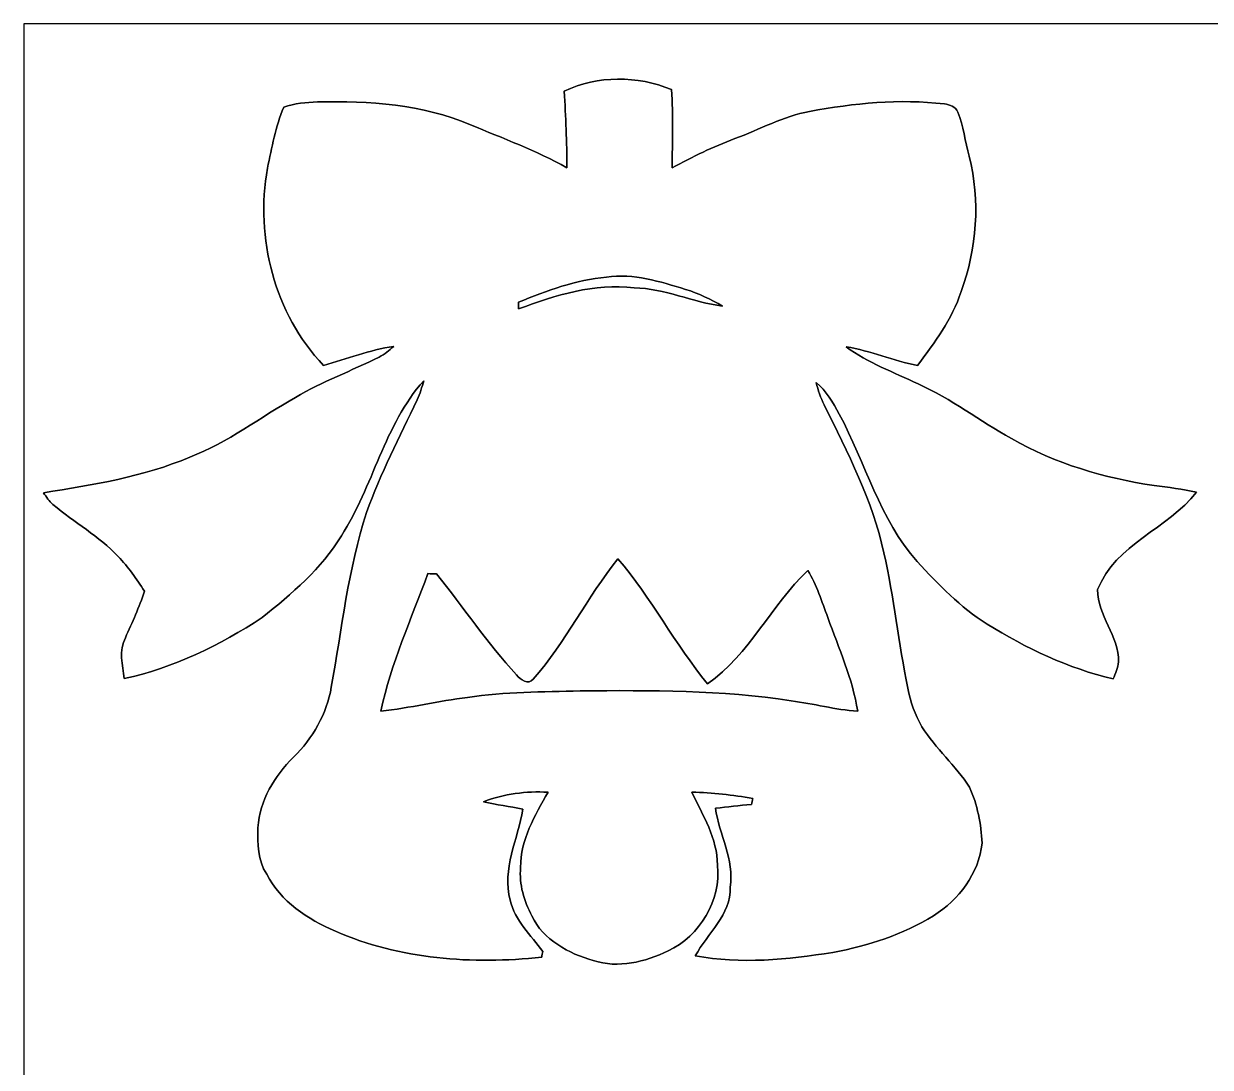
# Model space of a CAD drawing. Header units: centimetres. Extents: x -16.8 to 16.8, y -16.7 to 16.7.
# Drawn here: x -16.77 to 2.18, y 0 to 16.67 of the extents above; entities that cross this region are included whole.
import ezdxf

# ---------------------------------------------------------------- set-up
doc = ezdxf.new("R2010")
doc.units = ezdxf.units.CM
doc.header["$MEASUREMENT"] = 0
doc.layers.add('Layer 1', color=7, linetype='Continuous')

msp = doc.modelspace()

# ---------------------------------------------------------------- linework, layer by layer
at = {"layer": 'Layer 1', "color": 7}
for points, knots in [([(-16.77458, 16.66875), (-16.77458, 16.66875), (16.77458, 16.66875), (16.77458, 16.66875), (16.77458, 16.66875), (16.77458, 16.66875), (16.77458, -16.66875), (16.77458, -16.66875), (16.77458, -16.66875), (16.77458, -16.66875), (-16.77458, -16.66875), (-16.77458, -16.66875), (-16.77458, -16.66875), (-16.77458, -16.66875), (-16.77458, 16.66875), (-16.77458, 16.66875), (-16.77458, 16.66875), (-16.77458, 16.66875), (-16.77458, 16.66875), (-16.77458, 16.66875)], [0, 0, 0, 0, 0.16666667, 0.16666667, 0.16666667, 0.16666667, 0.33333333, 0.33333333, 0.33333333, 0.33333333, 0.5, 0.5, 0.5, 0.5, 0.66666667, 0.66666667, 0.66666667, 0.66666667, 1, 1, 1, 1]), ([(-8.13964, 15.59066), (-8.11706, 15.1832), (-8.09872, 14.77574), (-8.09801, 14.36793), (-8.09801, 14.36793), (-8.58943, 14.64345), (-9.12001, 14.83642), (-9.63789, 15.05479), (-9.63789, 15.05479), (-10.40694, 15.38111), (-11.25608, 15.43756), (-12.08158, 15.41956), (-12.08158, 15.41956), (-12.26185, 15.40404), (-12.45023, 15.40475), (-12.61957, 15.33596), (-12.61957, 15.33596), (-12.75468, 15.02586), (-12.81113, 14.69072), (-12.88203, 14.36229), (-12.88203, 14.36229), (-13.07888, 13.24822), (-12.77373, 12.03819), (-11.98527, 11.21022), (-11.98527, 11.21022), (-11.61274, 11.31358), (-11.24973, 11.45857), (-10.8652, 11.51396), (-10.8652, 11.51396), (-10.93682, 11.45117), (-11.00984, 11.38873), (-11.09521, 11.34533), (-11.09521, 11.34533), (-11.53654, 11.12203), (-12.00644, 10.95622), (-12.43118, 10.70081), (-12.43118, 10.70081), (-12.99563, 10.38472), (-13.51245, 9.97832), (-14.12099, 9.74584), (-14.12099, 9.74584), (-14.86394, 9.43151), (-15.66545, 9.3031), (-16.45673, 9.1761), (-16.45673, 9.1761), (-16.41299, 9.10907), (-16.36783, 9.04134), (-16.30715, 8.98807), (-16.30715, 8.98807), (-15.96884, 8.70126), (-15.56949, 8.48642), (-15.26646, 8.15763), (-15.26646, 8.15763), (-15.10453, 7.99253), (-14.97365, 7.80027), (-14.84806, 7.60659), (-14.84806, 7.60659), (-14.92568, 7.34836), (-15.04244, 7.106), (-15.15075, 6.86012), (-15.15075, 6.86012), (-15.25658, 6.65798), (-15.19873, 6.42373), (-15.1698, 6.20854), (-15.1698, 6.20854), (-14.38099, 6.37893), (-13.63874, 6.74194), (-12.96705, 7.18291), (-12.96705, 7.18291), (-12.49468, 7.56144), (-12.01596, 7.96502), (-11.70093, 8.49136), (-11.70093, 8.49136), (-11.19082, 9.27806), (-11.01831, 10.2549), (-10.38578, 10.96716), (-10.38578, 10.96716), (-10.41224, 10.86309), (-10.44504, 10.76043), (-10.48914, 10.66271), (-10.48914, 10.66271), (-10.76925, 10.06757), (-11.07652, 9.48267), (-11.29771, 8.86213), (-11.29771, 8.86213), (-11.59439, 7.95761), (-11.69106, 7.00617), (-11.86145, 6.07413), (-11.86145, 6.07413), (-11.93341, 5.64444), (-12.15884, 5.25639), (-12.4654, 4.95159), (-12.4654, 4.95159), (-12.77126, 4.65243), (-13.00304, 4.2605), (-13.03479, 3.82658), (-13.03479, 3.82658), (-13.03973, 3.5754), (-13.04114, 3.30376), (-12.89403, 3.08681), (-12.89403, 3.08681), (-12.66966, 2.64583), (-12.23751, 2.36361), (-11.79654, 2.17276), (-11.79654, 2.17276), (-10.76607, 1.72085), (-9.60896, 1.63936), (-8.50089, 1.75895), (-8.50089, 1.75895), (-8.49595, 1.78153), (-8.48607, 1.82668), (-8.48113, 1.84926), (-8.48113, 1.84926), (-8.67622, 2.10679), (-8.92669, 2.34491), (-9.00501, 2.66841), (-9.00501, 2.66841), (-9.13659, 3.16583), (-8.88012, 3.64102), (-8.80357, 4.12433), (-8.80357, 4.12433), (-9.01171, 4.16348), (-9.22232, 4.19347), (-9.42869, 4.24215), (-9.42869, 4.24215), (-9.10061, 4.36774), (-8.74924, 4.4129), (-8.39929, 4.3942), (-8.39929, 4.3942), (-8.60848, 4.02237), (-8.84273, 3.63467), (-8.83814, 3.19264), (-8.83814, 3.19264), (-8.86389, 2.92135), (-8.78276, 2.65571), (-8.65858, 2.41759), (-8.65858, 2.41759), (-8.47549, 2.03482), (-8.06732, 1.81645), (-7.67644, 1.70321), (-7.67644, 1.70321), (-7.27886, 1.57586), (-6.84671, 1.68204), (-6.48123, 1.85737), (-6.48123, 1.85737), (-5.97676, 2.10291), (-5.6328, 2.66277), (-5.69383, 3.22862), (-5.69383, 3.22862), (-5.69242, 3.6576), (-5.92949, 4.02131), (-6.10235, 4.39561), (-6.10235, 4.39561), (-5.77497, 4.3882), (-5.44971, 4.35222), (-5.12833, 4.29048), (-5.12833, 4.29048), (-5.13433, 4.26755), (-5.14562, 4.22169), (-5.15161, 4.19876), (-5.15161, 4.19876), (-5.34282, 4.17901), (-5.53332, 4.15996), (-5.72417, 4.13879), (-5.72417, 4.13879), (-5.66808, 3.71193), (-5.41937, 3.31999), (-5.48958, 2.87584), (-5.48958, 2.87584), (-5.47688, 2.43346), (-5.85117, 2.13642), (-6.04802, 1.77976), (-6.04802, 1.77976), (-5.32306, 1.64289), (-4.57376, 1.7205), (-3.85057, 1.83515), (-3.85057, 1.83515), (-3.28754, 1.93781), (-2.7305, 2.11843), (-2.24155, 2.42076), (-2.24155, 2.42076), (-1.83833, 2.67688), (-1.51659, 3.09457), (-1.46756, 3.58069), (-1.46756, 3.58069), (-1.47779, 3.88585), (-1.54199, 4.19382), (-1.66723, 4.47287), (-1.66723, 4.47287), (-1.88948, 4.81859), (-2.20698, 5.09199), (-2.42746, 5.43913), (-2.42746, 5.43913), (-2.5333, 5.63174), (-2.61373, 5.83882), (-2.6543, 6.05543), (-2.6543, 6.05543), (-2.79576, 6.77333), (-2.87549, 7.50252), (-3.03424, 8.21725), (-3.03424, 8.21725), (-3.21839, 9.05298), (-3.61527, 9.81675), (-3.98745, 10.57981), (-3.98745, 10.57981), (-4.04319, 10.69446), (-4.08869, 10.81405), (-4.11727, 10.93823), (-4.11727, 10.93823), (-3.95111, 10.80594), (-3.85163, 10.61473), (-3.74685, 10.43376), (-3.74685, 10.43376), (-3.33163, 9.65165), (-3.10162, 8.75418), (-2.50472, 8.07791), (-2.50472, 8.07791), (-2.16323, 7.71419), (-1.81398, 7.34589), (-1.38748, 7.0799), (-1.38748, 7.0799), (-0.76165, 6.69502), (-0.09172, 6.3687), (0.62865, 6.20501), (0.62865, 6.20501), (0.66216, 6.29285), (0.70626, 6.38034), (0.71226, 6.47594), (0.71226, 6.47594), (0.72249, 6.89046), (0.37183, 7.21677), (0.37888, 7.63094), (0.37888, 7.63094), (0.66393, 8.35695), (1.50213, 8.60143), (1.95933, 9.18527), (1.95933, 9.18527), (1.73567, 9.23361), (1.50918, 9.2643), (1.28235, 9.29076), (1.28235, 9.29076), (0.4886, 9.41246), (-0.29916, 9.64071), (-0.99801, 10.04323), (-0.99801, 10.04323), (-1.50178, 10.32228), (-1.96039, 10.68035), (-2.4892, 10.91459), (-2.4892, 10.91459), (-2.8762, 11.10474), (-3.29001, 11.24726), (-3.6382, 11.50796), (-3.6382, 11.50796), (-3.24908, 11.44446), (-2.88361, 11.28677), (-2.49767, 11.20916), (-2.49767, 11.20916), (-2.22603, 11.57605), (-1.94239, 11.94894), (-1.80199, 12.38956), (-1.80199, 12.38956), (-1.54764, 13.07782), (-1.49401, 13.83912), (-1.67252, 14.55279), (-1.67252, 14.55279), (-1.74025, 14.78492), (-1.75754, 15.03468), (-1.8542, 15.25799), (-1.8542, 15.25799), (-1.89054, 15.34266), (-1.98332, 15.37899), (-2.06904, 15.38711), (-2.06904, 15.38711), (-2.78694, 15.47389), (-3.51402, 15.39875), (-4.22134, 15.26681), (-4.22134, 15.26681), (-4.6422, 15.19167), (-5.01756, 14.98), (-5.41479, 14.83325), (-5.41479, 14.83325), (-5.76192, 14.7066), (-6.09141, 14.54044), (-6.41844, 14.36934), (-6.41844, 14.36934), (-6.41244, 14.78492), (-6.39621, 15.20119), (-6.42867, 15.61641), (-6.42867, 15.61641), (-6.9723, 15.84219), (-7.60589, 15.84642), (-8.13964, 15.59066), (-8.13964, 15.59066), (-8.13964, 15.59066), (-8.13964, 15.59066), (-8.13964, 15.59066)], [0, 0, 0, 0, 0.01333333, 0.01333333, 0.01333333, 0.01333333, 0.02666667, 0.02666667, 0.02666667, 0.02666667, 0.04, 0.04, 0.04, 0.04, 0.05333333, 0.05333333, 0.05333333, 0.05333333, 0.06666667, 0.06666667, 0.06666667, 0.06666667, 0.08, 0.08, 0.08, 0.08, 0.09333333, 0.09333333, 0.09333333, 0.09333333, 0.10666667, 0.10666667, 0.10666667, 0.10666667, 0.12, 0.12, 0.12, 0.12, 0.13333333, 0.13333333, 0.13333333, 0.13333333, 0.14666667, 0.14666667, 0.14666667, 0.14666667, 0.16, 0.16, 0.16, 0.16, 0.17333333, 0.17333333, 0.17333333, 0.17333333, 0.18666667, 0.18666667, 0.18666667, 0.18666667, 0.2, 0.2, 0.2, 0.2, 0.21333333, 0.21333333, 0.21333333, 0.21333333, 0.22666667, 0.22666667, 0.22666667, 0.22666667, 0.24, 0.24, 0.24, 0.24, 0.25333333, 0.25333333, 0.25333333, 0.25333333, 0.26666667, 0.26666667, 0.26666667, 0.26666667, 0.28, 0.28, 0.28, 0.28, 0.29333333, 0.29333333, 0.29333333, 0.29333333, 0.30666667, 0.30666667, 0.30666667, 0.30666667, 0.32, 0.32, 0.32, 0.32, 0.33333333, 0.33333333, 0.33333333, 0.33333333, 0.34666667, 0.34666667, 0.34666667, 0.34666667, 0.36, 0.36, 0.36, 0.36, 0.37333333, 0.37333333, 0.37333333, 0.37333333, 0.38666667, 0.38666667, 0.38666667, 0.38666667, 0.4, 0.4, 0.4, 0.4, 0.41333333, 0.41333333, 0.41333333, 0.41333333, 0.42666667, 0.42666667, 0.42666667, 0.42666667, 0.44, 0.44, 0.44, 0.44, 0.45333333, 0.45333333, 0.45333333, 0.45333333, 0.46666667, 0.46666667, 0.46666667, 0.46666667, 0.48, 0.48, 0.48, 0.48, 0.49333333, 0.49333333, 0.49333333, 0.49333333, 0.50666667, 0.50666667, 0.50666667, 0.50666667, 0.52, 0.52, 0.52, 0.52, 0.53333333, 0.53333333, 0.53333333, 0.53333333, 0.54666667, 0.54666667, 0.54666667, 0.54666667, 0.56, 0.56, 0.56, 0.56, 0.57333333, 0.57333333, 0.57333333, 0.57333333, 0.58666667, 0.58666667, 0.58666667, 0.58666667, 0.6, 0.6, 0.6, 0.6, 0.61333333, 0.61333333, 0.61333333, 0.61333333, 0.62666667, 0.62666667, 0.62666667, 0.62666667, 0.64, 0.64, 0.64, 0.64, 0.65333333, 0.65333333, 0.65333333, 0.65333333, 0.66666667, 0.66666667, 0.66666667, 0.66666667, 0.68, 0.68, 0.68, 0.68, 0.69333333, 0.69333333, 0.69333333, 0.69333333, 0.70666667, 0.70666667, 0.70666667, 0.70666667, 0.72, 0.72, 0.72, 0.72, 0.73333333, 0.73333333, 0.73333333, 0.73333333, 0.74666667, 0.74666667, 0.74666667, 0.74666667, 0.76, 0.76, 0.76, 0.76, 0.77333333, 0.77333333, 0.77333333, 0.77333333, 0.78666667, 0.78666667, 0.78666667, 0.78666667, 0.8, 0.8, 0.8, 0.8, 0.81333333, 0.81333333, 0.81333333, 0.81333333, 0.82666667, 0.82666667, 0.82666667, 0.82666667, 0.84, 0.84, 0.84, 0.84, 0.85333333, 0.85333333, 0.85333333, 0.85333333, 0.86666667, 0.86666667, 0.86666667, 0.86666667, 0.88, 0.88, 0.88, 0.88, 0.89333333, 0.89333333, 0.89333333, 0.89333333, 0.90666667, 0.90666667, 0.90666667, 0.90666667, 0.92, 0.92, 0.92, 0.92, 0.93333333, 0.93333333, 0.93333333, 0.93333333, 0.94666667, 0.94666667, 0.94666667, 0.94666667, 0.96, 0.96, 0.96, 0.96, 0.97333333, 0.97333333, 0.97333333, 0.97333333, 1, 1, 1, 1]), ([(-7.46619, 12.62168), (-7.03404, 12.68554), (-6.60964, 12.55042), (-6.20183, 12.42519), (-6.20183, 12.42519), (-5.99475, 12.36133), (-5.79931, 12.26608), (-5.61199, 12.15813), (-5.61199, 12.15813), (-6.08965, 12.22234), (-6.53627, 12.43789), (-7.02275, 12.45235), (-7.02275, 12.45235), (-7.66022, 12.52608), (-8.28181, 12.33311), (-8.87095, 12.11333), (-8.87095, 12.11333), (-8.87024, 12.14014), (-8.86919, 12.19447), (-8.86883, 12.22128), (-8.86883, 12.22128), (-8.41798, 12.40437), (-7.95549, 12.5797), (-7.46619, 12.62168)], [0, 0, 0, 0, 0.14285714, 0.14285714, 0.14285714, 0.14285714, 0.28571429, 0.28571429, 0.28571429, 0.28571429, 0.42857143, 0.42857143, 0.42857143, 0.42857143, 0.57142857, 0.57142857, 0.57142857, 0.57142857, 0.71428571, 0.71428571, 0.71428571, 0.71428571, 1, 1, 1, 1]), ([(-8.63565, 6.20077), (-8.11459, 6.7885), (-7.77522, 7.51029), (-7.2831, 8.12059), (-7.2831, 8.12059), (-6.7504, 7.49653), (-6.37328, 6.75711), (-5.85082, 6.12352), (-5.85082, 6.12352), (-5.18301, 6.59694), (-4.83411, 7.37588), (-4.25203, 7.93715), (-4.25203, 7.93715), (-4.10528, 7.70431), (-4.02943, 7.43726), (-3.92994, 7.18291), (-3.92994, 7.18291), (-3.75214, 6.69184), (-3.53766, 6.20748), (-3.45299, 5.68889), (-3.45299, 5.68889), (-3.81176, 5.709), (-4.1589, 5.80884), (-4.51414, 5.85258), (-4.51414, 5.85258), (-5.62786, 6.02933), (-6.76063, 6.01804), (-7.88494, 6.0138), (-7.88494, 6.0138), (-8.48501, 5.99299), (-9.08861, 5.99793), (-9.68375, 5.90903), (-9.68375, 5.90903), (-10.14906, 5.85153), (-10.60521, 5.73546), (-11.07228, 5.69066), (-11.07228, 5.69066), (-10.90507, 6.44807), (-10.58545, 7.15927), (-10.3191, 7.88494), (-10.3191, 7.88494), (-10.27289, 7.88423), (-10.22668, 7.88352), (-10.18046, 7.88247), (-10.18046, 7.88247), (-9.75113, 7.3466), (-9.36837, 6.77192), (-8.90129, 6.26745), (-8.90129, 6.26745), (-8.84343, 6.19301), (-8.71432, 6.09882), (-8.63565, 6.20077)], [0, 0, 0, 0, 0.07142857, 0.07142857, 0.07142857, 0.07142857, 0.14285714, 0.14285714, 0.14285714, 0.14285714, 0.21428571, 0.21428571, 0.21428571, 0.21428571, 0.28571429, 0.28571429, 0.28571429, 0.28571429, 0.35714286, 0.35714286, 0.35714286, 0.35714286, 0.42857143, 0.42857143, 0.42857143, 0.42857143, 0.5, 0.5, 0.5, 0.5, 0.57142857, 0.57142857, 0.57142857, 0.57142857, 0.64285714, 0.64285714, 0.64285714, 0.64285714, 0.71428571, 0.71428571, 0.71428571, 0.71428571, 0.78571429, 0.78571429, 0.78571429, 0.78571429, 0.85714286, 0.85714286, 0.85714286, 0.85714286, 1, 1, 1, 1])]:
    msp.add_open_spline(points, degree=3, knots=knots, dxfattribs=at)
at = {"layer": 'Layer 1', "color": 253}
for points, knots in [([(-8.13964, 15.59066), (-7.60589, 15.84642), (-6.9723, 15.84219), (-6.42867, 15.61641), (-6.42867, 15.61641), (-6.39621, 15.20119), (-6.41244, 14.78492), (-6.41844, 14.36934), (-6.41844, 14.36934), (-6.09141, 14.54044), (-5.76192, 14.7066), (-5.41479, 14.83325), (-5.41479, 14.83325), (-5.01756, 14.98), (-4.6422, 15.19167), (-4.22134, 15.26681), (-4.22134, 15.26681), (-3.51402, 15.39875), (-2.78694, 15.47389), (-2.06904, 15.38711), (-2.06904, 15.38711), (-1.98332, 15.37899), (-1.89054, 15.34266), (-1.8542, 15.25799), (-1.8542, 15.25799), (-1.75754, 15.03468), (-1.74025, 14.78492), (-1.67252, 14.55279), (-1.67252, 14.55279), (-1.49401, 13.83912), (-1.54764, 13.07782), (-1.80199, 12.38956), (-1.80199, 12.38956), (-1.94239, 11.94894), (-2.22603, 11.57605), (-2.49767, 11.20916), (-2.49767, 11.20916), (-2.88361, 11.28677), (-3.24908, 11.44446), (-3.6382, 11.50796), (-3.6382, 11.50796), (-3.29001, 11.24726), (-2.8762, 11.10474), (-2.4892, 10.91459), (-2.4892, 10.91459), (-1.96039, 10.68035), (-1.50178, 10.32228), (-0.99801, 10.04323), (-0.99801, 10.04323), (-0.29916, 9.64071), (0.4886, 9.41246), (1.28235, 9.29076), (1.28235, 9.29076), (1.50918, 9.2643), (1.73567, 9.23361), (1.95933, 9.18527), (1.95933, 9.18527), (1.50213, 8.60143), (0.66393, 8.35695), (0.37888, 7.63094), (0.37888, 7.63094), (0.37183, 7.21677), (0.72249, 6.89046), (0.71226, 6.47594), (0.71226, 6.47594), (0.70626, 6.38034), (0.66216, 6.29285), (0.62865, 6.20501), (0.62865, 6.20501), (-0.09172, 6.3687), (-0.76165, 6.69502), (-1.38748, 7.0799), (-1.38748, 7.0799), (-1.81398, 7.34589), (-2.16323, 7.71419), (-2.50472, 8.07791), (-2.50472, 8.07791), (-3.10162, 8.75418), (-3.33163, 9.65165), (-3.74685, 10.43376), (-3.74685, 10.43376), (-3.85163, 10.61473), (-3.95111, 10.80594), (-4.11727, 10.93823), (-4.11727, 10.93823), (-4.08869, 10.81405), (-4.04319, 10.69446), (-3.98745, 10.57981), (-3.98745, 10.57981), (-3.61527, 9.81675), (-3.21839, 9.05298), (-3.03424, 8.21725), (-3.03424, 8.21725), (-2.87549, 7.50252), (-2.79576, 6.77333), (-2.6543, 6.05543), (-2.6543, 6.05543), (-2.61373, 5.83882), (-2.5333, 5.63174), (-2.42746, 5.43913), (-2.42746, 5.43913), (-2.20698, 5.09199), (-1.88948, 4.81859), (-1.66723, 4.47287), (-1.66723, 4.47287), (-1.54199, 4.19382), (-1.47779, 3.88585), (-1.46756, 3.58069), (-1.46756, 3.58069), (-1.51659, 3.09457), (-1.83833, 2.67688), (-2.24155, 2.42076), (-2.24155, 2.42076), (-2.7305, 2.11843), (-3.28754, 1.93781), (-3.85057, 1.83515), (-3.85057, 1.83515), (-4.57376, 1.7205), (-5.32306, 1.64289), (-6.04802, 1.77976), (-6.04802, 1.77976), (-5.85117, 2.13642), (-5.47688, 2.43346), (-5.48958, 2.87584), (-5.48958, 2.87584), (-5.41937, 3.31999), (-5.66808, 3.71193), (-5.72417, 4.13879), (-5.72417, 4.13879), (-5.53332, 4.15996), (-5.34282, 4.17901), (-5.15161, 4.19876), (-5.15161, 4.19876), (-5.14562, 4.22169), (-5.13433, 4.26755), (-5.12833, 4.29048), (-5.12833, 4.29048), (-5.44971, 4.35222), (-5.77497, 4.3882), (-6.10235, 4.39561), (-6.10235, 4.39561), (-5.92949, 4.02131), (-5.69242, 3.6576), (-5.69383, 3.22862), (-5.69383, 3.22862), (-5.6328, 2.66277), (-5.97676, 2.10291), (-6.48123, 1.85737), (-6.48123, 1.85737), (-6.84671, 1.68204), (-7.27886, 1.57586), (-7.67644, 1.70321), (-7.67644, 1.70321), (-8.06732, 1.81645), (-8.47549, 2.03482), (-8.65858, 2.41759), (-8.65858, 2.41759), (-8.78276, 2.65571), (-8.86389, 2.92135), (-8.83814, 3.19264), (-8.83814, 3.19264), (-8.84273, 3.63467), (-8.60848, 4.02237), (-8.39929, 4.3942), (-8.39929, 4.3942), (-8.74924, 4.4129), (-9.10061, 4.36774), (-9.42869, 4.24215), (-9.42869, 4.24215), (-9.22232, 4.19347), (-9.01171, 4.16348), (-8.80357, 4.12433), (-8.80357, 4.12433), (-8.88012, 3.64102), (-9.13659, 3.16583), (-9.00501, 2.66841), (-9.00501, 2.66841), (-8.92669, 2.34491), (-8.67622, 2.10679), (-8.48113, 1.84926), (-8.48113, 1.84926), (-8.48607, 1.82668), (-8.49595, 1.78153), (-8.50089, 1.75895), (-8.50089, 1.75895), (-9.60896, 1.63936), (-10.76607, 1.72085), (-11.79654, 2.17276), (-11.79654, 2.17276), (-12.23751, 2.36361), (-12.66966, 2.64583), (-12.89403, 3.08681), (-12.89403, 3.08681), (-13.04114, 3.30376), (-13.03973, 3.5754), (-13.03479, 3.82658), (-13.03479, 3.82658), (-13.00304, 4.2605), (-12.77126, 4.65243), (-12.4654, 4.95159), (-12.4654, 4.95159), (-12.15884, 5.25639), (-11.93341, 5.64444), (-11.86145, 6.07413), (-11.86145, 6.07413), (-11.69106, 7.00617), (-11.59439, 7.95761), (-11.29771, 8.86213), (-11.29771, 8.86213), (-11.07652, 9.48267), (-10.76925, 10.06757), (-10.48914, 10.66271), (-10.48914, 10.66271), (-10.44504, 10.76043), (-10.41224, 10.86309), (-10.38578, 10.96716), (-10.38578, 10.96716), (-11.01831, 10.2549), (-11.19082, 9.27806), (-11.70093, 8.49136), (-11.70093, 8.49136), (-12.01596, 7.96502), (-12.49468, 7.56144), (-12.96705, 7.18291), (-12.96705, 7.18291), (-13.63874, 6.74194), (-14.38099, 6.37893), (-15.1698, 6.20854), (-15.1698, 6.20854), (-15.19873, 6.42373), (-15.25658, 6.65798), (-15.15075, 6.86012), (-15.15075, 6.86012), (-15.04244, 7.106), (-14.92568, 7.34836), (-14.84806, 7.60659), (-14.84806, 7.60659), (-14.97365, 7.80027), (-15.10453, 7.99253), (-15.26646, 8.15763), (-15.26646, 8.15763), (-15.56949, 8.48642), (-15.96884, 8.70126), (-16.30715, 8.98807), (-16.30715, 8.98807), (-16.36783, 9.04134), (-16.41299, 9.10907), (-16.45673, 9.1761), (-16.45673, 9.1761), (-15.66545, 9.3031), (-14.86394, 9.43151), (-14.12099, 9.74584), (-14.12099, 9.74584), (-13.51245, 9.97832), (-12.99563, 10.38472), (-12.43118, 10.70081), (-12.43118, 10.70081), (-12.00644, 10.95622), (-11.53654, 11.12203), (-11.09521, 11.34533), (-11.09521, 11.34533), (-11.00984, 11.38873), (-10.93682, 11.45117), (-10.8652, 11.51396), (-10.8652, 11.51396), (-11.24973, 11.45857), (-11.61274, 11.31358), (-11.98527, 11.21022), (-11.98527, 11.21022), (-12.77373, 12.03819), (-13.07888, 13.24822), (-12.88203, 14.36229), (-12.88203, 14.36229), (-12.81113, 14.69072), (-12.75468, 15.02586), (-12.61957, 15.33596), (-12.61957, 15.33596), (-12.45023, 15.40475), (-12.26185, 15.40404), (-12.08158, 15.41956), (-12.08158, 15.41956), (-11.25608, 15.43756), (-10.40694, 15.38111), (-9.63789, 15.05479), (-9.63789, 15.05479), (-9.12001, 14.83642), (-8.58943, 14.64345), (-8.09801, 14.36793), (-8.09801, 14.36793), (-8.09872, 14.77574), (-8.11706, 15.1832), (-8.13964, 15.59066), (-8.13964, 15.59066), (-8.13964, 15.59066), (-8.13964, 15.59066), (-8.13964, 15.59066)], [0, 0, 0, 0, 0.01333333, 0.01333333, 0.01333333, 0.01333333, 0.02666667, 0.02666667, 0.02666667, 0.02666667, 0.04, 0.04, 0.04, 0.04, 0.05333333, 0.05333333, 0.05333333, 0.05333333, 0.06666667, 0.06666667, 0.06666667, 0.06666667, 0.08, 0.08, 0.08, 0.08, 0.09333333, 0.09333333, 0.09333333, 0.09333333, 0.10666667, 0.10666667, 0.10666667, 0.10666667, 0.12, 0.12, 0.12, 0.12, 0.13333333, 0.13333333, 0.13333333, 0.13333333, 0.14666667, 0.14666667, 0.14666667, 0.14666667, 0.16, 0.16, 0.16, 0.16, 0.17333333, 0.17333333, 0.17333333, 0.17333333, 0.18666667, 0.18666667, 0.18666667, 0.18666667, 0.2, 0.2, 0.2, 0.2, 0.21333333, 0.21333333, 0.21333333, 0.21333333, 0.22666667, 0.22666667, 0.22666667, 0.22666667, 0.24, 0.24, 0.24, 0.24, 0.25333333, 0.25333333, 0.25333333, 0.25333333, 0.26666667, 0.26666667, 0.26666667, 0.26666667, 0.28, 0.28, 0.28, 0.28, 0.29333333, 0.29333333, 0.29333333, 0.29333333, 0.30666667, 0.30666667, 0.30666667, 0.30666667, 0.32, 0.32, 0.32, 0.32, 0.33333333, 0.33333333, 0.33333333, 0.33333333, 0.34666667, 0.34666667, 0.34666667, 0.34666667, 0.36, 0.36, 0.36, 0.36, 0.37333333, 0.37333333, 0.37333333, 0.37333333, 0.38666667, 0.38666667, 0.38666667, 0.38666667, 0.4, 0.4, 0.4, 0.4, 0.41333333, 0.41333333, 0.41333333, 0.41333333, 0.42666667, 0.42666667, 0.42666667, 0.42666667, 0.44, 0.44, 0.44, 0.44, 0.45333333, 0.45333333, 0.45333333, 0.45333333, 0.46666667, 0.46666667, 0.46666667, 0.46666667, 0.48, 0.48, 0.48, 0.48, 0.49333333, 0.49333333, 0.49333333, 0.49333333, 0.50666667, 0.50666667, 0.50666667, 0.50666667, 0.52, 0.52, 0.52, 0.52, 0.53333333, 0.53333333, 0.53333333, 0.53333333, 0.54666667, 0.54666667, 0.54666667, 0.54666667, 0.56, 0.56, 0.56, 0.56, 0.57333333, 0.57333333, 0.57333333, 0.57333333, 0.58666667, 0.58666667, 0.58666667, 0.58666667, 0.6, 0.6, 0.6, 0.6, 0.61333333, 0.61333333, 0.61333333, 0.61333333, 0.62666667, 0.62666667, 0.62666667, 0.62666667, 0.64, 0.64, 0.64, 0.64, 0.65333333, 0.65333333, 0.65333333, 0.65333333, 0.66666667, 0.66666667, 0.66666667, 0.66666667, 0.68, 0.68, 0.68, 0.68, 0.69333333, 0.69333333, 0.69333333, 0.69333333, 0.70666667, 0.70666667, 0.70666667, 0.70666667, 0.72, 0.72, 0.72, 0.72, 0.73333333, 0.73333333, 0.73333333, 0.73333333, 0.74666667, 0.74666667, 0.74666667, 0.74666667, 0.76, 0.76, 0.76, 0.76, 0.77333333, 0.77333333, 0.77333333, 0.77333333, 0.78666667, 0.78666667, 0.78666667, 0.78666667, 0.8, 0.8, 0.8, 0.8, 0.81333333, 0.81333333, 0.81333333, 0.81333333, 0.82666667, 0.82666667, 0.82666667, 0.82666667, 0.84, 0.84, 0.84, 0.84, 0.85333333, 0.85333333, 0.85333333, 0.85333333, 0.86666667, 0.86666667, 0.86666667, 0.86666667, 0.88, 0.88, 0.88, 0.88, 0.89333333, 0.89333333, 0.89333333, 0.89333333, 0.90666667, 0.90666667, 0.90666667, 0.90666667, 0.92, 0.92, 0.92, 0.92, 0.93333333, 0.93333333, 0.93333333, 0.93333333, 0.94666667, 0.94666667, 0.94666667, 0.94666667, 0.96, 0.96, 0.96, 0.96, 0.97333333, 0.97333333, 0.97333333, 0.97333333, 1, 1, 1, 1]), ([(-7.46619, 12.62168), (-7.95549, 12.5797), (-8.41798, 12.40437), (-8.86883, 12.22128), (-8.86883, 12.22128), (-8.86919, 12.19447), (-8.87024, 12.14014), (-8.87095, 12.11333), (-8.87095, 12.11333), (-8.28181, 12.33311), (-7.66022, 12.52608), (-7.02275, 12.45235), (-7.02275, 12.45235), (-6.53627, 12.43789), (-6.08965, 12.22234), (-5.61199, 12.15813), (-5.61199, 12.15813), (-5.79931, 12.26608), (-5.99475, 12.36133), (-6.20183, 12.42519), (-6.20183, 12.42519), (-6.60964, 12.55042), (-7.03404, 12.68554), (-7.46619, 12.62168), (-7.46619, 12.62168), (-7.46619, 12.62168), (-7.46619, 12.62168), (-7.46619, 12.62168)], [0, 0, 0, 0, 0.125, 0.125, 0.125, 0.125, 0.25, 0.25, 0.25, 0.25, 0.375, 0.375, 0.375, 0.375, 0.5, 0.5, 0.5, 0.5, 0.625, 0.625, 0.625, 0.625, 0.75, 0.75, 0.75, 0.75, 1, 1, 1, 1]), ([(-8.63565, 6.20077), (-8.71432, 6.09882), (-8.84343, 6.19301), (-8.90129, 6.26745), (-8.90129, 6.26745), (-9.36837, 6.77192), (-9.75113, 7.3466), (-10.18046, 7.88247), (-10.18046, 7.88247), (-10.22668, 7.88352), (-10.27289, 7.88423), (-10.3191, 7.88494), (-10.3191, 7.88494), (-10.58545, 7.15927), (-10.90507, 6.44807), (-11.07228, 5.69066), (-11.07228, 5.69066), (-10.60521, 5.73546), (-10.14906, 5.85153), (-9.68375, 5.90903), (-9.68375, 5.90903), (-9.08861, 5.99793), (-8.48501, 5.99299), (-7.88494, 6.0138), (-7.88494, 6.0138), (-6.76063, 6.01804), (-5.62786, 6.02933), (-4.51414, 5.85258), (-4.51414, 5.85258), (-4.1589, 5.80884), (-3.81176, 5.709), (-3.45299, 5.68889), (-3.45299, 5.68889), (-3.53766, 6.20748), (-3.75214, 6.69184), (-3.92994, 7.18291), (-3.92994, 7.18291), (-4.02943, 7.43726), (-4.10528, 7.70431), (-4.25203, 7.93715), (-4.25203, 7.93715), (-4.83411, 7.37588), (-5.18301, 6.59694), (-5.85082, 6.12352), (-5.85082, 6.12352), (-6.37328, 6.75711), (-6.7504, 7.49653), (-7.2831, 8.12059), (-7.2831, 8.12059), (-7.77522, 7.51029), (-8.11459, 6.7885), (-8.63565, 6.20077)], [0, 0, 0, 0, 0.07142857, 0.07142857, 0.07142857, 0.07142857, 0.14285714, 0.14285714, 0.14285714, 0.14285714, 0.21428571, 0.21428571, 0.21428571, 0.21428571, 0.28571429, 0.28571429, 0.28571429, 0.28571429, 0.35714286, 0.35714286, 0.35714286, 0.35714286, 0.42857143, 0.42857143, 0.42857143, 0.42857143, 0.5, 0.5, 0.5, 0.5, 0.57142857, 0.57142857, 0.57142857, 0.57142857, 0.64285714, 0.64285714, 0.64285714, 0.64285714, 0.71428571, 0.71428571, 0.71428571, 0.71428571, 0.78571429, 0.78571429, 0.78571429, 0.78571429, 0.85714286, 0.85714286, 0.85714286, 0.85714286, 1, 1, 1, 1])]:
    msp.add_open_spline(points, degree=3, knots=knots, dxfattribs=at)

doc.saveas('drawing.dxf')
